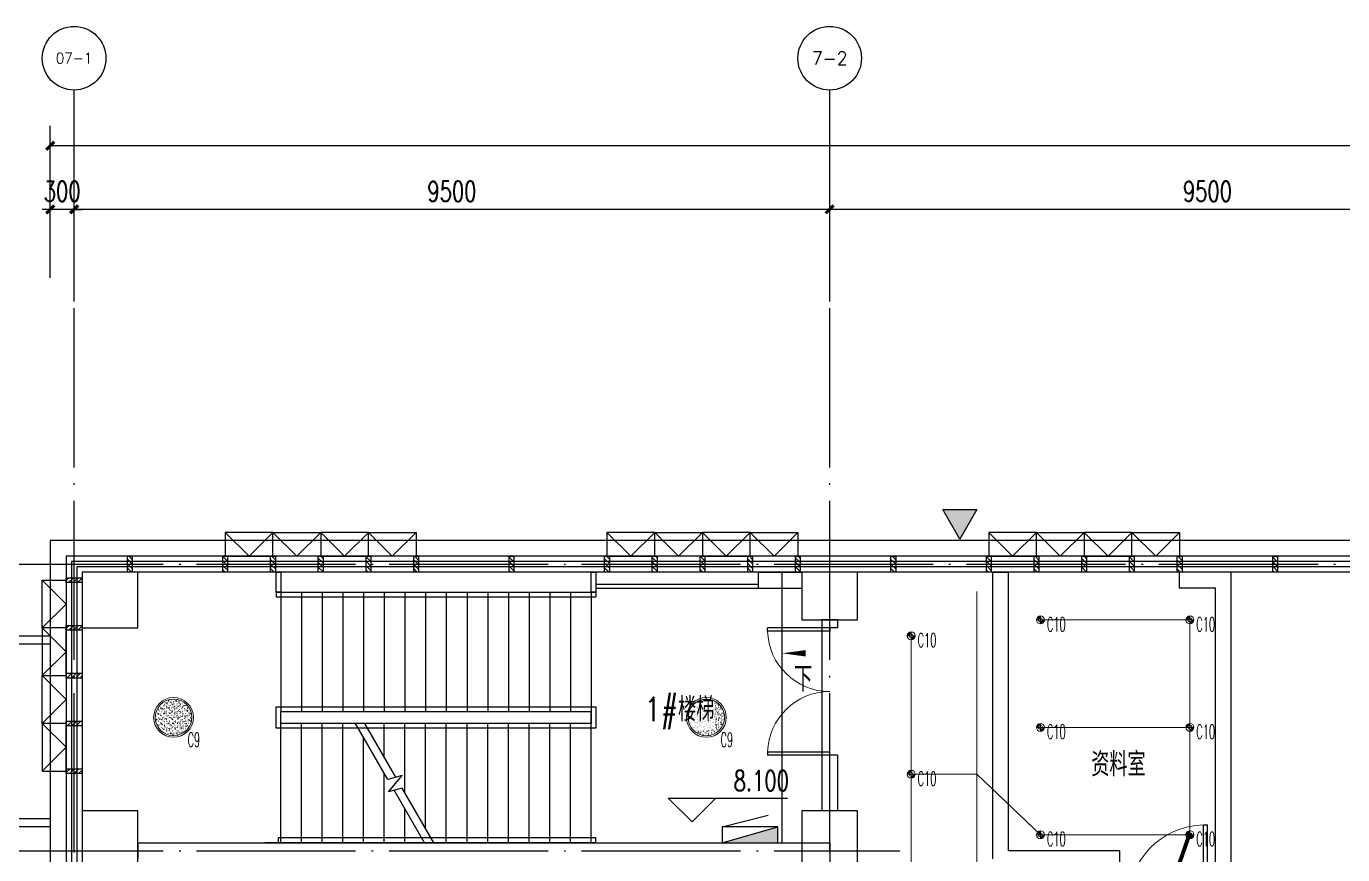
# Model space of a CAD drawing. Extents: x -621157 to 1764546, y -106808 to 741893.
# Drawn here: x 540468 to 557019, y 31873 to 42283 of the extents above; entities that cross this region are included whole.
import ezdxf
from ezdxf.enums import TextEntityAlignment as Align
from ezdxf.xclip import XClip

# ---------------------------------------------------------------- set-up
doc = ezdxf.new("R2010")
doc.units = 0
doc.header["$LTSCALE"] = 1000
doc.header["$MEASUREMENT"] = 0
doc.header["$XCLIPFRAME"] = 0
doc.linetypes.add('XREF-A-101-平面图_t3$0$DOTE', pattern=[2.42, 2, -0.2, 0.02, -0.2])
for name, color, linetype in [('0-底图', 7, 'Continuous'), ('AXIS_TEXT', 7, 'Continuous'), ('WIRE-照明', 4, 'Continuous'), ('XREF-A-101-平面图_t3$0$A-COLUMN', 8, 'Continuous'), ('XREF-A-101-平面图_t3$0$A-CURTWALL', 8, 'Continuous'), ('XREF-A-101-平面图_t3$0$A-DIM_ELEV', 8, 'Continuous'), ('XREF-A-101-平面图_t3$0$A-DOTE', 8, 'Continuous'), ('XREF-A-101-平面图_t3$0$A-GROUND', 8, 'Continuous'), ('XREF-A-101-平面图_t3$0$A-LEAD-AROW', 8, 'Continuous'), ('XREF-A-101-平面图_t3$0$A-RAIL', 8, 'Continuous'), ('XREF-A-101-平面图_t3$0$A-ROOF', 8, 'Continuous'), ('XREF-A-101-平面图_t3$0$A-ROOM-CH', 8, 'Continuous'), ('XREF-A-101-平面图_t3$0$A-SEE', 8, 'Continuous'), ('XREF-A-101-平面图_t3$0$A-WALL', 8, 'Continuous'), ('XREF-A-101-平面图_t3$0$A-WALL-FILL', 8, 'Continuous'), ('XREF-A-101-平面图_t3$0$A-WINDOW', 8, 'Continuous'), ('XREF-A-101-平面图_t3$0$A-开启符号', 8, 'Continuous'), ('XREF-A-101-平面图_t3$0$AXIS', 8, 'Continuous'), ('XREF-A-101-平面图_t3$0$DIM_SYMB', 8, 'Continuous'), ('XREF-A-101-平面图_t3$0$EQUIP_消火栓', 8, 'Continuous'), ('XREF-A-101-平面图_t3$0$PUB_HATCH', 8, 'Continuous'), ('XREF-A-101-平面图_t3$0$PUB_TEXT', 8, 'Continuous'), ('XREF-A-101-平面图_t3$0$STAIR', 8, 'Continuous'), ('XREF-A-101-平面图_t3$0$WALL', 8, 'Continuous')]:
    doc.layers.add(name, color=color, linetype=linetype)
doc.layers.add('00-dali线', color=3, linetype='Continuous', true_color=0x00ff00)
doc.layers.add('00-照明回路线', color=6, linetype='Continuous', lineweight=0)
doc.layers.add('LIGHT-INF', color=6, linetype='Continuous', lineweight=0)
doc.styles.add('COMPLEX', font='COMPLEX')
doc.styles.add('INF DIM', font='SIMPLEX.SHX', dxfattribs={"width": 0.7, "bigfont": 'hztxt.shx'})
doc.styles.get("Standard").update_dxf_attribs({"font": 'romans.shx', "bigfont": 'HZDXC.SHX'})
doc.styles.add('XREF-A-101-平面图_t3$0$-HZDXCROMANS', font='ROMANS.shx', dxfattribs={"bigfont": 'HZDXC.shx'})
doc.styles.add('XREF-A-101-平面图_t3$0$A-AXIS-LABEL', font='COMPLEX', dxfattribs={"bigfont": 'GBCBIG'})
doc.styles.add('XREF-A-101-平面图_t3$0$A-DIM_T3', font='SIMPLEX', dxfattribs={"width": 0.705882, "bigfont": 'GBCBIG'})
doc.styles.add('XREF-A-101-平面图_t3$0$A-STANDARD', font='SIMPLEX', dxfattribs={"bigfont": 'GBCBIG'})
doc.linetypes.add('LED', pattern='A,6,-3.5,["LED",Standard,S=2.54,R=0,X=-2.54,Y=-1.27],-4.8', length=14.3)
doc.dimstyles.new('XREF-A-101-平面图_t3$0$A-DIM-100', dxfattribs={"dimscale": 100, "dimtxt": 2.55, "dimasz": 1, "dimexe": 2.5, "dimexo": 3, "dimgap": 1, "dimtad": 1, "dimdec": 0, "dimzin": 0, "dimdsep": 46, "dimtxsty": 'XREF-A-101-平面图_t3$0$A-DIM_T3', "dimblk": 'XREF-A-101-平面图_t3$0$_ArchTick', "dimcen": 0.09, "dimclrt": 7, "dimazin": 2, "dimtfac": 1, "dimtdec": 0, "dimtix": 1, "dimtmove": 2, "dimatfit": 3, "dimfxl": 0, "dimtolj": 1, "dimtzin": 0, "dimarcsym": 0})

# ---------------------------------------------------------------- blocks, each defined once
blk = doc.blocks.new('XREF-A-101-平面图_t3$0$_ArchTick')
at = {"color": 0, "linetype": 'ByBlock', "const_width": 0.4}
blk.add_lwpolyline([(-0.5, -0.5), (0.5, 0.5)], dxfattribs=at)
blk = doc.blocks.new('*D25459')
at = {"layer": 'Defpoints', "color": 0}
for p in [(9500, 44460), (9500, 43300), (19000, 43300)]:
    blk.add_point(p, dxfattribs=at)
at = {"layer": 'XREF-A-101-平面图_t3$0$AXIS', "color": 0, "lineweight": -2}
for p, q in [((9500, 43600), (9500, 44710)), ((19000, 43600), (19000, 44710)), ((19000, 44460), (9500, 44460))]:
    blk.add_line(p, q, dxfattribs=at)
at = {"layer": 'XREF-A-101-平面图_t3$0$AXIS', "color": 0, "linetype": 'ByBlock', "lineweight": -2, "xscale": 100, "yscale": 100, "zscale": 100, "rotation": 180}
blk.add_blockref('XREF-A-101-平面图_t3$0$_ArchTick', (9500, 44460), dxfattribs=at)
at = {"layer": 'XREF-A-101-平面图_t3$0$AXIS', "color": 0, "linetype": 'ByBlock', "lineweight": -2, "xscale": 100, "yscale": 100, "zscale": 100}
blk.add_blockref('XREF-A-101-平面图_t3$0$_ArchTick', (19000, 44460), dxfattribs=at)
at = {"layer": 'XREF-A-101-平面图_t3$0$AXIS', "color": 7, "insert": (14250, 44687), "char_height": 255, "attachment_point": 5, "style": 'XREF-A-101-平面图_t3$0$A-DIM_T3'}
blk.add_mtext('\\A1;9500', dxfattribs=at)
blk = doc.blocks.new('*D25460')
at = {"layer": 'Defpoints', "color": 0}
for p in [(0, 44460), (0, 43300), (9500, 43300)]:
    blk.add_point(p, dxfattribs=at)
at = {"layer": 'XREF-A-101-平面图_t3$0$AXIS', "color": 0, "lineweight": -2}
for p, q in [((0, 43600), (0, 44710)), ((9500, 43600), (9500, 44710)), ((9500, 44460), (0, 44460))]:
    blk.add_line(p, q, dxfattribs=at)
at = {"layer": 'XREF-A-101-平面图_t3$0$AXIS', "color": 0, "linetype": 'ByBlock', "lineweight": -2, "xscale": 100, "yscale": 100, "zscale": 100, "rotation": 180}
blk.add_blockref('XREF-A-101-平面图_t3$0$_ArchTick', (0, 44460), dxfattribs=at)
at = {"layer": 'XREF-A-101-平面图_t3$0$AXIS', "color": 0, "linetype": 'ByBlock', "lineweight": -2, "xscale": 100, "yscale": 100, "zscale": 100}
blk.add_blockref('XREF-A-101-平面图_t3$0$_ArchTick', (9500, 44460), dxfattribs=at)
at = {"layer": 'XREF-A-101-平面图_t3$0$AXIS', "color": 7, "insert": (4750, 44687), "char_height": 255, "attachment_point": 5, "style": 'XREF-A-101-平面图_t3$0$A-DIM_T3'}
blk.add_mtext('\\A1;9500', dxfattribs=at)
blk = doc.blocks.new('*D25461')
at = {"layer": 'Defpoints', "color": 0}
for p in [(-300, 44460), (-300, 43300), (0, 43300)]:
    blk.add_point(p, dxfattribs=at)
at = {"layer": 'XREF-A-101-平面图_t3$0$AXIS', "color": 0, "lineweight": -2}
for p, q in [((-300, 43600), (-300, 44710)), ((0, 43600), (0, 44710)), ((-300, 44460), (-400, 44460)), ((0, 44460), (-300, 44460)), ((0, 44460), (100, 44460))]:
    blk.add_line(p, q, dxfattribs=at)
at = {"layer": 'XREF-A-101-平面图_t3$0$AXIS', "color": 0, "linetype": 'ByBlock', "lineweight": -2, "xscale": 100, "yscale": 100, "zscale": 100}
blk.add_blockref('XREF-A-101-平面图_t3$0$_ArchTick', (-300, 44460), dxfattribs=at)
at = {"layer": 'XREF-A-101-平面图_t3$0$AXIS', "color": 0, "linetype": 'ByBlock', "lineweight": -2, "xscale": 100, "yscale": 100, "zscale": 100, "rotation": 180}
blk.add_blockref('XREF-A-101-平面图_t3$0$_ArchTick', (0, 44460), dxfattribs=at)
at = {"layer": 'XREF-A-101-平面图_t3$0$AXIS', "color": 7, "insert": (-150, 44687), "char_height": 255, "attachment_point": 5, "style": 'XREF-A-101-平面图_t3$0$A-DIM_T3'}
blk.add_mtext('\\A1;300', dxfattribs=at)
blk = doc.blocks.new('_AXISO')
blk.add_circle((0, 0), 0.5)
at = {"layer": 'AXIS_TEXT', "style": 'COMPLEX'}
blk.add_attdef('A', text='', height=0.56, dxfattribs=at).set_placement((-0.25, -0.28), (0.25, -0.28), align=Align.FIT)
blk = doc.blocks.new('*D25463')
at = {"layer": 'Defpoints', "color": 0}
for p in [(-300, 45260), (-300, 43300), (66800, 43300)]:
    blk.add_point(p, dxfattribs=at)
at = {"layer": 'XREF-A-101-平面图_t3$0$AXIS', "color": 0, "lineweight": -2}
for p, q in [((-300, 43600), (-300, 45510)), ((66800, 43600), (66800, 45510)), ((66800, 45260), (-300, 45260))]:
    blk.add_line(p, q, dxfattribs=at)
at = {"layer": 'XREF-A-101-平面图_t3$0$AXIS', "color": 0, "linetype": 'ByBlock', "lineweight": -2, "xscale": 100, "yscale": 100, "zscale": 100, "rotation": 180}
blk.add_blockref('XREF-A-101-平面图_t3$0$_ArchTick', (-300, 45260), dxfattribs=at)
at = {"layer": 'XREF-A-101-平面图_t3$0$AXIS', "color": 0, "linetype": 'ByBlock', "lineweight": -2, "xscale": 100, "yscale": 100, "zscale": 100}
blk.add_blockref('XREF-A-101-平面图_t3$0$_ArchTick', (66800, 45260), dxfattribs=at)
at = {"layer": 'XREF-A-101-平面图_t3$0$AXIS', "color": 7, "insert": (33250, 45487), "char_height": 255, "attachment_point": 5, "style": 'XREF-A-101-平面图_t3$0$A-DIM_T3'}
blk.add_mtext('\\A1;67100', dxfattribs=at)
blk = doc.blocks.new('XREF-A-101-平面图_t3$0$柱网2F')
at = {"layer": 'XREF-A-101-平面图_t3$0$A-COLUMN'}
for points in [[(100, -800), (800, -800), (800, -100), (100, -100)], [(9150, -700), (9850, -700), (9850, -100), (9150, -100)], [(100, -3800), (800, -3800), (800, -3100), (100, -3100)], [(9150, -3800), (9850, -3800), (9850, -3100), (9150, -3100)]]:
    blk.add_lwpolyline(points, close=True, dxfattribs=at)
blk = doc.blocks.new('XREF-A-101-平面图_t3$0$G$C869EB286')
at = {"layer": 'XREF-A-101-平面图_t3$0$A-WINDOW'}
h = blk.add_hatch(dxfattribs=at)
h.set_pattern_fill('ANSI31', color=256, scale=25)
h.set_pattern_definition([(45, (-143.957, -89940), (-28.0633, 28.0633), [])])
h.paths.add_polyline_path([(0, 60), (200, 60), (200, 0), (0, 0)])
blk.add_lwpolyline([(0, 60), (200, 60), (200, 0), (0, 0)], close=True, dxfattribs=at)
blk = doc.blocks.new('XREF-A-101-平面图_t3$0$G$CAEE4CA8D')
at = {"layer": 'XREF-A-101-平面图_t3$0$DIM_SYMB'}
for points in [[(6630, -1100, 0, 0, 0), (1250, -1100, 0, 0, 0), (1250, -2750, 0, 0, 0), (3600, -2750, 80, 0, 0), (3900, -2750, 0, 0, 0)], [(6630, -2750, 0, 0, 0), (4460, -2750, 80, 0, 0), (4160, -2750, 0, 0, 0)]]:
    blk.add_lwpolyline(points, format="xyseb", dxfattribs=at)
at = {"layer": 'XREF-A-101-平面图_t3$0$STAIR'}
for p, q in [((2540, -350), (6560, -350)), ((2540, -350), (2540, -410)), ((2540, -410), (6560, -410)), ((2600, -350), (6500, -350)), ((2600, -350), (2600, -1850)), ((2860, -350), (2860, -1850)), ((3120, -350), (3120, -1850)), ((3380, -350), (3380, -1850)), ((3640, -350), (3640, -1850)), ((3900, -350), (3900, -1850)), ((4160, -350), (4160, -1850)), ((4420, -350), (4420, -1850)), ((4680, -350), (4680, -1850)), ((4940, -350), (4940, -1850)), ((5200, -350), (5200, -1850)), ((5460, -350), (5460, -1850)), ((5720, -350), (5720, -1850)), ((5980, -350), (5980, -1850)), ((6240, -350), (6240, -1850)), ((6500, -350), (6500, -1850)), ((6560, -350), (6560, -410)), ((2540, -2060), (2540, -1790)), ((2540, -1790), (6560, -1790)), ((6560, -1790), (6560, -2060)), ((2600, -1850), (6500, -1850)), ((2600, -2000), (2600, -1850)), ((2600, -1850), (6500, -1850)), ((6500, -2000), (6500, -1850)), ((6500, -1850), (6500, -2000)), ((6560, -2060), (2540, -2060)), ((3539, -2000), (2600, -2000)), ((2600, -3500), (2600, -2000)), ((6500, -2000), (2600, -2000)), ((2860, -3500), (2860, -2000)), ((3120, -3500), (3120, -2000)), ((3380, -3500), (3380, -2000)), ((3945, -2703), (3539, -2000)), ((6500, -2000), (3655, -2000)), ((4045, -2676), (3655, -2000)), ((3900, -2425), (3900, -2000)), ((4160, -2875), (4160, -2000)), ((4420, -3325), (4420, -2000)), ((4680, -3500), (4680, -2000)), ((4940, -3500), (4940, -2000)), ((5200, -3500), (5200, -2000)), ((5460, -3500), (5460, -2000)), ((5720, -3500), (5720, -2000)), ((5980, -3500), (5980, -2000)), ((6240, -3500), (6240, -2000)), ((6500, -3500), (6500, -2000)), ((3640, -3500), (3640, -2175)), ((3900, -3500), (3900, -2625)), ((4125, -2655), (3945, -2703)), ((3953, -2861), (4125, -2655)), ((4125, -2814), (3953, -2861)), ((4405, -3500), (4025, -2841)), ((4521, -3500), (4125, -2814)), ((4160, -3500), (4160, -3075)), ((6560, -3440), (2570, -3440)), ((2570, -3500), (2570, -3440)), ((6560, -3500), (6560, -3440)), ((6560, -3500), (2570, -3500)), ((4405, -3500), (2600, -3500)), ((6500, -3500), (4521, -3500))]:
    blk.add_line(p, q, dxfattribs=at)
for points in [[(2600, -350), (2540, -350), (2540, -100), (2600, -100)], [(6560, -350), (6500, -350), (6500, -100), (6560, -100)]]:
    blk.add_lwpolyline(points, close=True, dxfattribs=at)
blk.add_lwpolyline([(6500, -350), (6500, -100)], dxfattribs=at)
at = {"layer": 'XREF-A-101-平面图_t3$0$WALL'}
blk.add_line((4400, -3500), (2400, -3500), dxfattribs=at)
blk = doc.blocks.new('XREF-A-101-平面图_t3$0$ROOM')
at = {"layer": 'XREF-A-101-平面图_t3$0$A-ROOM-CH', "style": 'XREF-A-101-平面图_t3$0$-HZDXCROMANS', "width": 0.6}
for tag, p in [('中文房间名称', (0, -1000)), ('英文房间名称', (0, -1500))]:
    blk.add_attdef(tag, text='', height=300, dxfattribs=at).set_placement(p, align=Align.CENTER)
blk = doc.blocks.new('XREF-A-101-平面图_t3$0$$TWTSYS$00000508')
for p, q in [((-0.5, 0.5), (0.324, 1.224)), ((-0.5, 0.5), (-0.5, -0.5)), ((-0.5, -0.5), (0.5, 0.5)), ((0.5, 0.5), (-0.5, 0.5)), ((0.5, -0.5), (0.5, 0.5)), ((-0.5, -0.5), (0.5, -0.5))]:
    blk.add_line(p, q)
blk.add_solid([(0.5, -0.5), (0.5, 0.5), (-0.5, -0.5)])
blk = doc.blocks.new('XREF-A-101-平面图_t3$0$G$C156FCA62')
at = {"layer": 'XREF-A-101-平面图_t3$0$EQUIP_消火栓', "xscale": -700, "yscale": -200, "zscale": 700, "rotation": 180}
blk.add_blockref('XREF-A-101-平面图_t3$0$$TWTSYS$00000508', (8500, 136600), dxfattribs=at)
blk = doc.blocks.new('XREF-A-101-平面图_t3$0$bz1')
at = {"layer": 'XREF-A-101-平面图_t3$0$PUB_HATCH'}
h = blk.add_hatch(color=1, dxfattribs=at)
h.dxf.hatch_style = 1
h.paths.add_polyline_path([(4866032, -641203), (4865818, -641573), (4866245, -641573)])
at = {"layer": 'XREF-A-101-平面图_t3$0$PUB_TEXT', "color": 1}
blk.add_lwpolyline([(4866032, -641203), (4865818, -641573), (4866245, -641573)], close=True, dxfattribs=at)
blk = doc.blocks.new('XREF-A-101-平面图_t3$0$G$C34B60025')
at = {"xscale": -1, "rotation": 180}
blk.add_blockref('XREF-A-101-平面图_t3$0$bz1', (-4854995, -640786), dxfattribs=at)
blk = doc.blocks.new('XREF-A-101-平面图_t3$0$G$C646F86AA')
at = {"layer": 'XREF-A-101-平面图_t3$0$EQUIP_消火栓', "xscale": -700, "yscale": -200, "zscale": 700, "rotation": 180}
blk.add_blockref('XREF-A-101-平面图_t3$0$$TWTSYS$00000508', (8500, 136600), dxfattribs=at)
blk = doc.blocks.new('XREF-A-101-平面图_t3$0$DOOR2DLIB$SYSLIB$00000108')
at = {"color": 0}
for p, q in [((-0.5, 0), (-0.5, 0.4875)), ((-0.475, 0.4875), (-0.5, 0.4875)), ((-0.475, 0), (-0.475, 0.4875)), ((0.475, 0), (0.475, 0.4875)), ((0.475, 0.4875), (0.5, 0.4875)), ((0.5, 0), (0.5, 0.4875)), ((-0.5, 0), (-0.475, 0)), ((0.5, 0), (0.475, 0))]:
    blk.add_line(p, q, dxfattribs=at)
at = {"color": 0, "lineweight": 13}
for centre, start, end in [((-0.4875, 0), 0, 88.53072), ((0.4875, 0), 91.46928, 180)]:
    blk.add_arc(centre, 0.4875, start, end, dxfattribs=at)
blk = doc.blocks.new('XREF-A-101-平面图_t3$0$DOOR2DLIB$SYSLIB$00000107')
at = {"color": 0}
for p, q in [((0.45, 0.975), (0.5, 0.975)), ((0.45, 0), (0.45, 0.975)), ((0.5, 0), (0.5, 0.975)), ((0.5, 0), (0.45, 0))]:
    blk.add_line(p, q, dxfattribs=at)
at = {"color": 0, "lineweight": 13}
blk.add_arc((0.475, 0), 0.975, 91.4693, 180, dxfattribs=at)
blk = doc.blocks.new('*U24682')
h = blk.add_hatch(color=8)
h.dxf.hatch_style = 1
h.paths.add_polyline_path([(-50, 0), (-24, 0, -0.414214), (0, 24), (0, 50, 0.414214)])
h.paths.add_polyline_path([(0, -24), (0, -50, 0.414214), (50, 0), (24, 0, -0.414214)])
at = {"color": 8}
for points in [[(50, 0), (-50, 0)], [(0, 50), (0, -50)]]:
    blk.add_lwpolyline(points, dxfattribs=at)
blk.add_circle((0, 0), 50)
blk.add_circle((0, 0), 24.5, dxfattribs=at)
at = {"style": 'INF DIM', "width": 0.5}
blk.add_text('C10', height=180, dxfattribs=at).set_placement((81, -144))
blk = doc.blocks.new('A$C8c40f85b')
h = blk.add_hatch()
h.set_pattern_fill('AR-SAND', color=251)
h.set_pattern_definition([(37.5, (-207815.466, -137699.18), (-1.600031, 48.941324), [0, -38.608, 0, -43.18, 0, -41.275]), (7.5, (-207815.466, -137699.18), (44.952328, 71.68251), [0, -20.828, 0, -34.798, 0, -13.335]), (327.5, (-207846.71, -137699.18), (79.099237, 0.1437185), [0, -12.7, 0, -45.72, 0, -59.69]), (317.5, (-207846.71, -137699.18), (76.355645, 22.292932), [0, -6.35, 0, -29.972, 0, -34.29])])
edge = h.paths.add_edge_path()
edge.add_arc((0, 0), 230, 0, 360)
blk.add_circle((0, 0), 250)
at = {"color": 251}
blk.add_circle((0, 0), 230, dxfattribs=at)
at = {"style": 'INF DIM', "width": 0.5}
blk.add_text('C9', height=180, dxfattribs=at).set_placement((177, -371))
blk = doc.blocks.new('G$CDFF05B24')
at = {"layer": 'LIGHT-INF', "color": 6, "linetype": 'LED', "ltscale": 0.05}
blk.add_line((11350, -10200), (11350, -343), dxfattribs=at)
at = {"layer": 'LIGHT-INF', "color": 6}
for name, p in [('*U24682', (12150, -700)), ('*U24682', (14030, -700)), ('*U24682', (10525, -900)), ('A$C8c40f85b', (1250, -1925)), ('A$C8c40f85b', (7950, -1925)), ('*U24682', (12150, -2050)), ('*U24682', (14030, -2050)), ('*U24682', (10525, -2640)), ('*U24682', (12150, -3400)), ('*U24682', (14030, -3400))]:
    blk.add_blockref(name, p, dxfattribs=at)
blk = doc.blocks.new('G$C458DFACF')
at = {"layer": '00-dali线', "ltscale": 5, "const_width": 50}
blk.add_lwpolyline([(13930, -3276), (13377, -4866)], dxfattribs=at)
at = {"layer": '00-照明回路线', "ltscale": 5}
for p, q in [((12050, -600), (13930, -600)), ((13930, -3300), (13930, -600)), ((10425, -800), (10425, -9500)), ((12050, -1950), (13930, -1950)), ((10425, -2540), (11250, -2540)), ((12050, -3300), (11250, -2540)), ((12050, -3300), (13930, -3300))]:
    blk.add_line(p, q, dxfattribs=at)
blk = doc.blocks.new('XREF-A-101-平面图_t3$0$轴网(2)')
at = {"layer": 'XREF-A-101-平面图_t3$0$A-DOTE', "linetype": 'XREF-A-101-平面图_t3$0$DOTE'}
for p, q in [((0, -3300), (0, 43300)), ((9500, -3300), (9500, 43300)), ((-3300, 40000), (69800, 40000)), ((-3300, 36400), (10380.6, 36400))]:
    blk.add_line(p, q, dxfattribs=at)
at = {"layer": 'XREF-A-101-平面图_t3$0$AXIS'}
for p, q in [((0, 43300), (0, 45959.5)), ((9500, 43300), (9500, 45959.5))]:
    blk.add_line(p, q, dxfattribs=at)
ref = blk.add_blockref('_AXISO', (0, 46359.5), dxfattribs=dict(at, xscale=800, yscale=800, zscale=800))
ref.add_attrib('A', '07-1', dxfattribs={"color": 7, "height": 136.14, "style": 'XREF-A-101-平面图_t3$0$A-AXIS-LABEL', "width": 0.946667}).set_placement((-230.1, 46291.4), (230.1, 46291.4), align=Align.FIT)
ref = blk.add_blockref('_AXISO', (9500, 46359.5), dxfattribs=dict(at, xscale=800, yscale=800, zscale=800))
ref.add_attrib('A', '7-2', dxfattribs={"color": 7, "height": 168.54, "style": 'XREF-A-101-平面图_t3$0$A-AXIS-LABEL', "width": 0.933333}).set_placement((9275.3, 46275.2), (9724.7, 46275.2), align=Align.FIT)
for p1, p2, distance, picture, middle in [((66800, 43300), (-300, 43300), -1959.5, '*D25463', (33250, 45487)), ((0, 43300), (-300, 43300), -1159.5, '*D25461', (-150, 44687)), ((9500, 43300), (0, 43300), -1159.5, '*D25460', (4750, 44687)), ((19000, 43300), (9500, 43300), -1159.5, '*D25459', (14250, 44687))]:
    dim = blk.add_aligned_dim(p1=p1, p2=p2, distance=distance, dimstyle='XREF-A-101-平面图_t3$0$A-DIM-100', dxfattribs=at)
    dim.commit()
    dim.dimension.update_dxf_attribs({"geometry": picture, "text_midpoint": middle})
blk = doc.blocks.new('XREF-A-101-平面图_t3')
at = {"layer": 'XREF-A-101-平面图_t3$0$A-CURTWALL'}
for p, q in [((238100, 140100), (199900, 140100)), ((199900, 140100), (199900, 126600)), ((238100, 140033), (199967, 140033)), ((199967, 140033), (199967, 126600)), ((238100, 139967), (200033, 139967)), ((200033, 139967), (200033, 126600)), ((238100, 139900), (200100, 139900)), ((200100, 139900), (200100, 126600))]:
    blk.add_line(p, q, dxfattribs=at)
at = {"layer": 'XREF-A-101-平面图_t3$0$A-DIM_ELEV'}
for p, q in [((207769, 136762), (207469, 137062)), ((207469, 137062), (208969, 137062)), ((207769, 136762), (208069, 137062))]:
    blk.add_line(p, q, dxfattribs=at)
at = {"layer": 'XREF-A-101-平面图_t3$0$A-GROUND'}
blk.add_lwpolyline([(208900, 139900), (208900, 136500)], dxfattribs=at)
at = {"layer": 'XREF-A-101-平面图_t3$0$A-LEAD-AROW'}
blk.add_lwpolyline([(209400, 138881, 0, 0, 0), (208900, 138881, 0, 80, 0), (209200, 138881, 0, 0, 0)], format="xyseb", dxfattribs=at)
at = {"layer": 'XREF-A-101-平面图_t3$0$A-RAIL'}
for points in [[(206560, 139750), (208600, 139750)], [(206560, 139700), (208600, 139700)]]:
    blk.add_lwpolyline(points, dxfattribs=at)
at = {"layer": 'XREF-A-101-平面图_t3$0$A-ROOF'}
for points in [[(199700, 136700), (198800, 136700), (198800, 139100), (199700, 139100)], [(199700, 136800), (198900, 136800), (198900, 139000), (199700, 139000)]]:
    blk.add_lwpolyline(points, dxfattribs=at)
at = {"layer": 'XREF-A-101-平面图_t3$0$A-SEE'}
blk.add_lwpolyline([(238100, 140100), (238100, 140300), (199700, 140300), (199700, 111000)], dxfattribs=at)
at = {"layer": 'XREF-A-101-平面图_t3$0$A-WALL'}
for p, q in [((211550, 136300), (211550, 139900)), ((211550, 139900), (211750, 139900)), ((211750, 136400), (211750, 139900)), ((214550, 139900), (213900, 139900)), ((213900, 139700), (213900, 139900)), ((214550, 135650), (214550, 139900)), ((214350, 139700), (213900, 139700)), ((214350, 135850), (214350, 139700)), ((213150, 136400), (211750, 136400)), ((213150, 135850), (213150, 136400))]:
    blk.add_line(p, q, dxfattribs=at)
at = {"layer": 'XREF-A-101-平面图_t3$0$A-WALL-FILL', "color": 171}
for p, q in [((208600, 139900), (209150, 139900)), ((208600, 139900), (208600, 139700)), ((209150, 139900), (209150, 139700)), ((208600, 139700), (209150, 139700)), ((209400, 139300), (209400, 139200)), ((209600, 139300), (209400, 139300)), ((209600, 139300), (209600, 139200)), ((209400, 137600), (209400, 136900)), ((209600, 137600), (209600, 136900)), ((209600, 136900), (209400, 136900)), ((200800, 136500), (204400, 136500)), ((200800, 136500), (200800, 136300)), ((204400, 136500), (207400, 136500)), ((207400, 136500), (209500, 136500)), ((209500, 136500), (209500, 135640))]:
    blk.add_line(p, q, dxfattribs=at)
for points in [[(209600, 139200), (209400, 139200)], [(209600, 137600), (209400, 137600)]]:
    blk.add_lwpolyline(points, dxfattribs=at)
at = {"layer": 'XREF-A-101-平面图_t3$0$A-WINDOW'}
blk.add_line((209400, 139200), (209400, 137600), dxfattribs=at)
at = {"layer": 'XREF-A-101-平面图_t3$0$A-开启符号', "linetype": 'Continuous'}
for points in [[(201900, 140400), (201900, 140100), (202500, 140100), (202500, 140400)], [(203100, 140400), (203100, 140100), (202500, 140100), (202500, 140400)], [(203100, 140400), (203100, 140100), (203700, 140100), (203700, 140400)], [(204300, 140400), (204300, 140100), (203700, 140100), (203700, 140400)], [(206700, 140400), (206700, 140100), (207300, 140100), (207300, 140400)], [(207900, 140400), (207900, 140100), (207300, 140100), (207300, 140400)], [(207900, 140400), (207900, 140100), (208500, 140100), (208500, 140400)], [(209100, 140400), (209100, 140100), (208500, 140100), (208500, 140400)], [(211500, 140400), (211500, 140100), (212100, 140100), (212100, 140400)], [(212700, 140400), (212700, 140100), (212100, 140100), (212100, 140400)], [(212700, 140400), (212700, 140100), (213300, 140100), (213300, 140400)], [(213900, 140400), (213900, 140100), (213300, 140100), (213300, 140400)], [(199600, 139800), (199900, 139800), (199900, 139200), (199600, 139200)], [(199600, 138600), (199900, 138600), (199900, 139200), (199600, 139200)], [(199600, 138600), (199900, 138600), (199900, 138000), (199600, 138000)], [(199600, 137400), (199900, 137400), (199900, 138000), (199600, 138000)]]:
    blk.add_lwpolyline(points, close=True, dxfattribs=at)
for points in [[(201900, 140400), (202200, 140100), (202500, 140400)], [(203100, 140400), (202800, 140100), (202500, 140400)], [(203100, 140400), (203400, 140100), (203700, 140400)], [(204300, 140400), (204000, 140100), (203700, 140400)], [(206700, 140400), (207000, 140100), (207300, 140400)], [(207900, 140400), (207600, 140100), (207300, 140400)], [(207900, 140400), (208200, 140100), (208500, 140400)], [(209100, 140400), (208800, 140100), (208500, 140400)], [(211500, 140400), (211800, 140100), (212100, 140400)], [(212700, 140400), (212400, 140100), (212100, 140400)], [(212700, 140400), (213000, 140100), (213300, 140400)], [(213900, 140400), (213600, 140100), (213300, 140400)], [(199600, 139800), (199900, 139500), (199600, 139200)], [(199600, 138600), (199900, 138900), (199600, 139200)], [(199600, 138600), (199900, 138300), (199600, 138000)], [(199600, 137400), (199900, 137700), (199600, 138000)]]:
    blk.add_lwpolyline(points, dxfattribs=at)
for name, p in [('XREF-A-101-平面图_t3$0$G$C156FCA62', (200000, 0)), ('XREF-A-101-平面图_t3$0$G$C646F86AA', (200000, 0)), ('XREF-A-101-平面图_t3$0$G$C646F86AA', (200000, 0)), ('XREF-A-101-平面图_t3$0$G$C34B60025', (200100, 139900)), ('XREF-A-101-平面图_t3$0$G$CAEE4CA8D', (200000, 140000))]:
    blk.add_blockref(name, p)
at = {"layer": 'XREF-A-101-平面图_t3$0$A-COLUMN'}
blk.add_blockref('XREF-A-101-平面图_t3$0$柱网2F', (200000, 140000), dxfattribs=at)
at = {"layer": 'XREF-A-101-平面图_t3$0$A-DOTE'}
blk.add_blockref('XREF-A-101-平面图_t3$0$轴网(2)', (200000, 100000), dxfattribs=at)
at = {"layer": 'XREF-A-101-平面图_t3$0$A-ROOM-CH'}
ref = blk.add_blockref('XREF-A-101-平面图_t3$0$ROOM', (207611, 139026), dxfattribs=at)
ref.add_attrib('中文房间名称', '1#楼梯', dxfattribs={"height": 300, "style": 'XREF-A-101-平面图_t3$0$-HZDXCROMANS', "width": 0.8}).set_placement((207611, 138026), align=Align.CENTER)
ref = blk.add_blockref('XREF-A-101-平面图_t3$0$ROOM', (213131, 138336), dxfattribs=at)
ref.add_attrib('中文房间名称', '资料室', dxfattribs={"height": 300, "style": 'XREF-A-101-平面图_t3$0$-HZDXCROMANS', "width": 0.8}).set_placement((213131, 137336), align=Align.CENTER)
at = {"layer": 'XREF-A-101-平面图_t3$0$A-WINDOW'}
for p, rotation in [((200670, 140100), 270), ((201870, 140100), 270), ((202470, 140100), 270), ((203070, 140100), 270), ((203670, 140100), 270), ((204270, 140100), 270), ((205470, 140100), 270), ((206670, 140100), 270), ((207270, 140100), 270), ((207870, 140100), 270), ((208470, 140100), 270), ((209070, 140100), 270), ((210270, 140100), 270), ((211470, 140100), 270), ((212070, 140100), 270), ((212670, 140100), 270), ((213270, 140100), 270), ((213870, 140100), 270), ((215070, 140100), 270), ((200100, 139830), 180), ((200100, 138630), 180), ((200100, 137430), 180)]:
    blk.add_blockref('XREF-A-101-平面图_t3$0$G$C869EB286', p, dxfattribs=dict(at, rotation=rotation))
for p in [(199900, 139170), (199900, 137970)]:
    blk.add_blockref('XREF-A-101-平面图_t3$0$G$C869EB286', p, dxfattribs=at)
at = {"layer": 'XREF-A-101-平面图_t3$0$A-WINDOW', "xscale": -1600, "yscale": -1600, "zscale": -1600, "rotation": 270.0000000000008}
blk.add_blockref('XREF-A-101-平面图_t3$0$DOOR2DLIB$SYSLIB$00000108', (209500, 138400), dxfattribs=at)
at = {"layer": 'XREF-A-101-平面图_t3$0$A-WINDOW', "xscale": 1000, "yscale": 1000, "zscale": 1000}
blk.add_blockref('XREF-A-101-平面图_t3$0$DOOR2DLIB$SYSLIB$00000107', (213750, 135750), dxfattribs=at)
at = {"layer": 'XREF-A-101-平面图_t3$0$A-DIM_ELEV', "color": 7, "style": 'XREF-A-101-平面图_t3$0$A-STANDARD', "width": 0.705882}
blk.add_text('8.100', height=255, dxfattribs=at).set_placement((208293, 137152))
at = {"layer": 'XREF-A-101-平面图_t3$0$A-LEAD-AROW', "color": 7, "style": 'XREF-A-101-平面图_t3$0$A-STANDARD'}
blk.add_text('下', height=320, dxfattribs=at).set_placement((209053, 138398))

msp = doc.modelspace()

# ---------------------------------------------------------------- block references
at = {"layer": '0-底图'}
ref = msp.add_blockref('XREF-A-101-平面图_t3', (341069, -104477), dxfattribs=at)
XClip(ref).set_block_clipping_path([(188448.3743934482, 126697.923506411), (279528.158095957, 147598.6090894251)])

# ---------------------------------------------------------------- next in the draw order: block references
at = {"layer": 'WIRE-照明'}
msp.add_blockref('G$CDFF05B24', (541069, 35523), dxfattribs=at)

# ---------------------------------------------------------------- next in the draw order: block references
msp.add_blockref('G$C458DFACF', (541169, 35423), dxfattribs=at)

doc.saveas('drawing.dxf')
